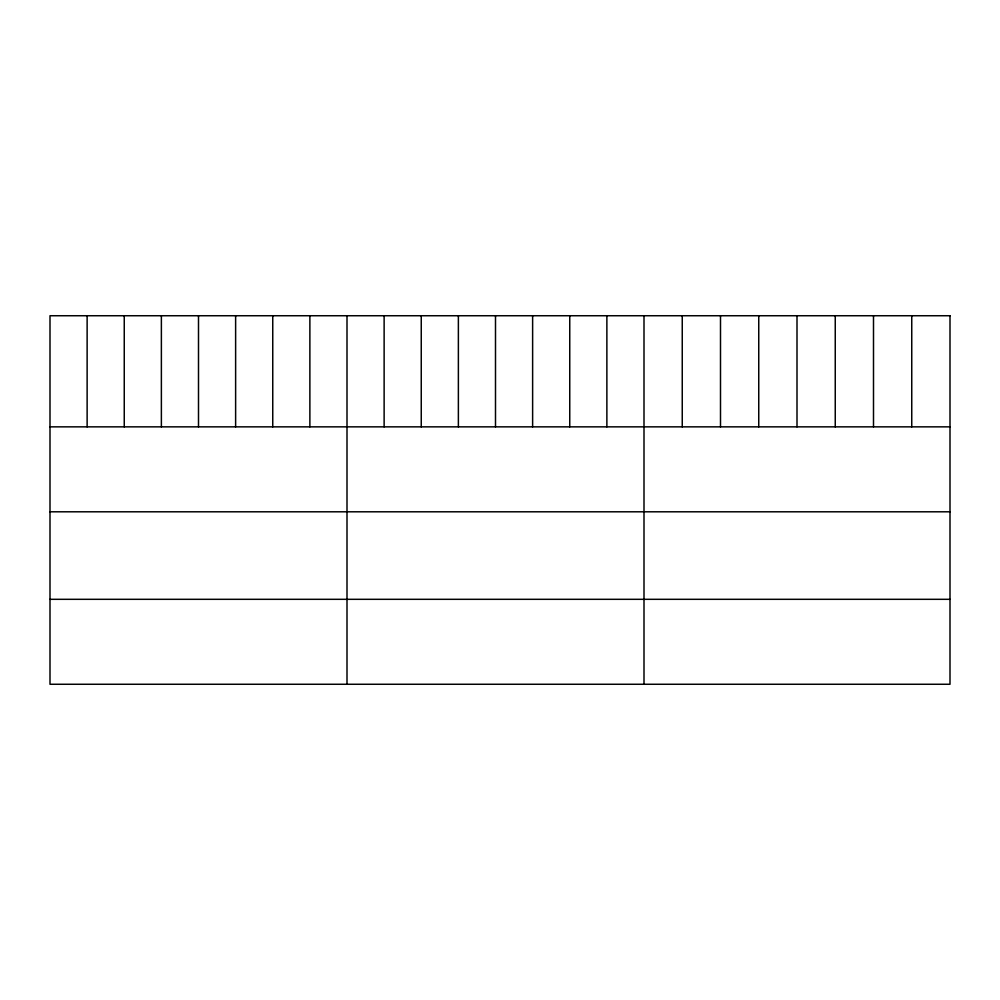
<?xml version="1.0" encoding="UTF-8"?>
<svg xmlns="http://www.w3.org/2000/svg" width="1000" height="1000" viewBox="0 0 1000 1000"><rect width="100%" height="100%" fill="white"/><g stroke="black" fill="none" stroke-linecap="round" stroke-linejoin="round"><path stroke-width="1.5" d="M50 426.85L950 426.85M50 511.8L950 511.8M50 599.312L950 599.312M911.75 315.738L911.75 426.85M873.5 315.738L873.5 426.85M835.25 315.738L835.25 426.85M797 315.738L797 426.85M758.75 315.738L758.75 426.85M720.5 315.738L720.5 426.85M682.25 315.738L682.25 426.85M644 315.738L644 684.262M606.875 315.738L606.875 426.85M569.75 315.738L569.75 426.85M532.625 315.738L532.625 426.85M495.5 315.738L495.5 426.85M458.375 315.738L458.375 426.85M421.25 315.738L421.25 426.85M384.125 315.738L384.125 426.85M347 315.738L347 684.262M309.875 315.738L309.875 426.85M272.75 315.738L272.75 426.85M235.625 315.738L235.625 426.85M198.5 315.738L198.5 426.85M161.375 315.738L161.375 426.85M124.25 315.738L124.25 426.85M87.125 315.738L87.125 426.85M950 315.738L50 315.738L50 684.262L950 684.262L950 315.738"/></g></svg>
